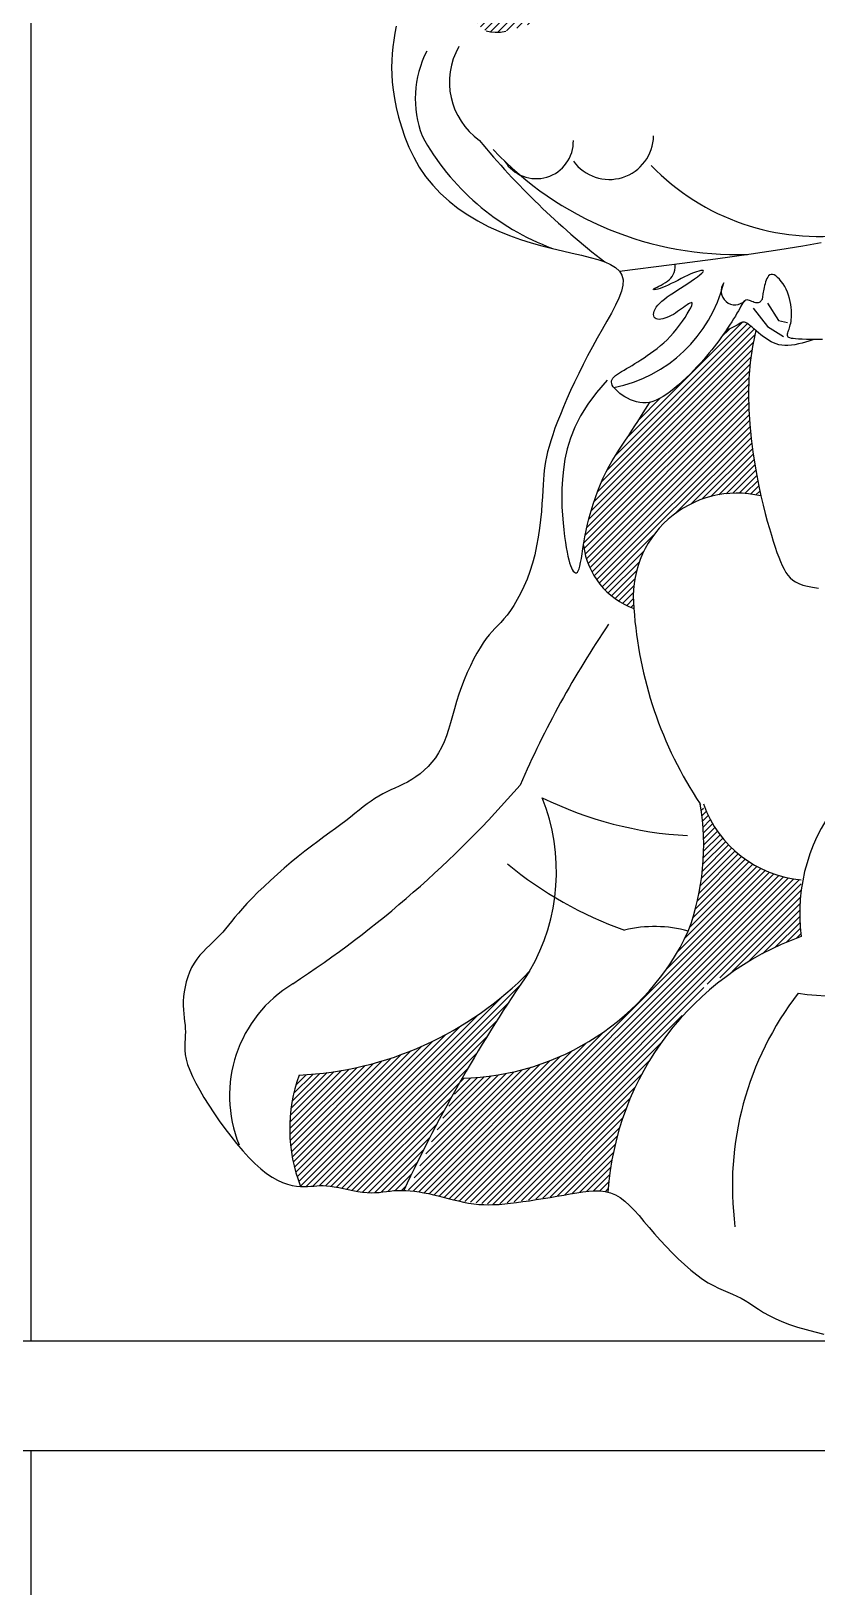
# Model space of a CAD drawing. Extents: x 737 to 6514, y 5490 to 9075.
# Drawn here: x 3343.2 to 3486.5, y 7567.1 to 7850.8 of the extents above; entities that cross this region are included whole.
import ezdxf

# ---------------------------------------------------------------- set-up
doc = ezdxf.new("R2010")
doc.units = 0
doc.header["$LTSCALE"] = 2.5
doc.header["$MEASUREMENT"] = 0
doc.layers.get('0').update_dxf_attribs({"linetype": 'CONTINUOUS'})
for name, color, linetype in [('3', 3, 'CONTINUOUS'), ('4', 4, 'CONTINUOUS'), ('7', 7, 'CONTINUOUS'), ('BH', 3, 'CONTINUOUS')]:
    doc.layers.add(name, color=color, linetype=linetype)
pattern_1 = [(45, (3704.861398874275, 6481.833989337767), (-0.7071067811865475, 0.7071067811865476), [])]

# ---------------------------------------------------------------- blocks, each defined once
blk = doc.blocks.new('玩具-05')
at = {"layer": 'BH'}
h = blk.add_hatch(dxfattribs=at)
h.set_pattern_fill('ANSI31', color=256, scale=9.702000000000002, style=0)
h.set_pattern_definition([(45, (-983.8018341657489, -0.9225582105304966), (-0.8575437488839853, 0.8575437488839857), [])])
h.paths.add_polyline_path([(-247.1299597366396, 315.8995484551833), (-247.2752471443537, 316.5400797062994), (-247.4752453399715, 317.1760563420407), (-247.7263069329629, 317.8029237470037), (-248.0247845327895, 318.416127305788), (-248.3670307489656, 319.0111124030459), (-248.7493981909365, 319.5833244233449), (-249.1682394681729, 320.1282087512809), (-249.6199071901856, 320.641210771535), (-250.1004500201007, 321.1188386107742), (-250.6047008359983, 321.5618513641334), (-251.1271885694923, 321.972070868891), (-251.6624421523502, 322.3513189622527), (-252.2049905162376, 322.7014174814854), (-252.7493625929264, 323.0241882638602), (-253.2900873140215, 323.3214531465578), (-253.8216936113067, 323.5950339668593), (-254.3416739139393, 323.8466766556198), (-254.8593746412507, 324.0778235182197), (-255.3871057099832, 324.2898409535987), (-255.9371770368843, 324.4840953607295), (-256.5218985388165, 324.6619531386082), (-257.1535801325463, 324.8247806862032), (-257.8445317347923, 324.9739444024781), (-258.6070632624487, 325.1108106864203), (-259.4556122664553, 325.228092156035), (-260.4131268350075, 325.2838863055254), (-261.5046826904945, 325.2276368481353), (-262.7553555553159, 325.0087874971023), (-264.1902211518845, 324.5767819656671), (-265.8343552025863, 323.8810639670764), (-267.7128334298377, 322.8710772145696), (-269.8507315560419, 321.4962654213841), (-270.4230679248867, 319.1059251357838), (-270.7528528588846, 316.8463024460088), (-270.8601470408939, 314.7388040597129), (-270.7650111537696, 312.8048366846056), (-270.48750588038, 311.065807028338), (-270.0476919035737, 309.5431217985897), (-269.4656299062235, 308.2581877030343), (-268.7613805711781, 307.2324114493454), (-267.9525729774159, 306.4786977902065), (-267.0471097883792, 305.9759436583024), (-266.050462063602, 305.6945440313293), (-264.9681008626594, 305.6048938869856), (-263.8054972450864, 305.6773882029627), (-262.5681222704407, 305.8824219569581), (-261.2614469982645, 306.190390126666), (-259.8909424881367, 306.5716876897743), (-258.4663350841292, 307.0008846901624), (-257.0143722687144, 307.4692514363524), (-255.5660568088178, 307.9722333030713), (-254.1523914714562, 308.5052756650161), (-252.8043790236025, 309.0638238969068), (-251.5530222322495, 309.6433233734415), (-250.4293238643659, 310.2392194693439), (-249.464286686939, 310.8469575593099), (-248.68101080207, 311.4625903020878), (-248.0709856522617, 312.0845994925471), (-247.6177980151424, 312.712074209599), (-247.3050346683394, 313.3441035321257), (-247.1162823894574, 313.9797765390417), (-247.0351279561355, 314.6181823092602), (-247.0451581459874, 315.2584099216715)])
h.paths.add_polyline_path([(-259.8181896216711, 317.0068196894294), (-259.9599116663176, 317.0404141658837), (-260.1896503942153, 317.089806403847), (-260.2891587172671, 317.1081124295674), (-259.9621845642041, 317.0308013305562), (-259.9599116663103, 317.0404141658846), (-258.5024768715148, 316.6949367983161), (-258.3414933000058, 316.6645230374293), (-258.1761899522207, 316.6358641188376), (-258.0175449994631, 316.6107433442157), (-257.8648501032094, 316.5887361457799), (-257.7173969250916, 316.5694179557763), (-257.5745007377454, 316.5525293161113), (-257.4355712576325, 316.5384712074606), (-257.3000418123738, 316.5278097201899), (-257.1673457294273, 316.5211109446509), (-257.0369163363866, 316.518940971207), (-256.9081869607371, 316.5218658902213), (-256.7805909300268, 316.5304517920531), (-256.6535615717839, 316.5452647670609), (-256.5267683277916, 316.5669416710298), (-256.4008250968809, 316.596402421419), (-256.2765818921271, 316.6346377011155), (-256.1548887265981, 316.682638193005), (-256.0365956133692, 316.7413945799676), (-255.9225525655156, 316.8118975448947), (-255.8136095961145, 316.8951377706708), (-255.7106167182446, 316.9921059401731), (-255.6149906174469, 317.1034389223869), (-255.5304146691433, 317.2283583306976), (-255.4611389212141, 317.3657319645727), (-255.4114134215542, 317.5144276234973), (-255.3854882180558, 317.6733131069154), (-255.3876133586, 317.8412562143599), (-255.4220388910708, 318.0171247452608), (-255.493014863363, 318.1997864991154), (-255.6033982502677, 318.3879677494951), (-255.750473734166, 318.5798286664367), (-255.930132924389, 318.7733878940667), (-256.1382674301913, 318.966664076509), (-256.3707688609202, 319.1576758579145), (-256.6235288258185, 319.3444418823969), (-256.8924389342264, 319.5249807940722), (-257.1733907954385, 319.6973112371402), (-257.4632440896567, 319.8596995251505), (-257.762730780868, 320.0114026496676), (-258.0735509039832, 320.1519252717389), (-258.397404493865, 320.2807720523851), (-258.735991585434, 320.3974476526519), (-259.0910122135883, 320.5014567335688), (-259.4641664131832, 320.5923039561567), (-259.8571542191403, 320.6694939814624), (-260.273210408317, 320.7314228595574), (-260.7217087253111, 320.772052196734), (-261.2135576566834, 320.7842349883163), (-261.7596656889991, 320.7608242296401), (-262.3709413088236, 320.6946729160331), (-263.0582930027094, 320.5786340428294), (-263.8326292572247, 320.4055606053571), (-264.7048585589246, 320.1683055989524), (-265.2032952759946, 319.5479544797745), (-265.5643135521259, 319.0368606047059), (-265.8000968978558, 318.6220036801265), (-265.9228288237255, 318.2903634123686), (-265.9446928402858, 318.0289195077858), (-265.8778724580825, 317.8246516727413), (-265.7345511876592, 317.6645396135673), (-265.5269125395698, 317.5355630366248), (-265.2668330669267, 317.4267301733776), (-264.9649614931577, 317.3351633557454), (-264.6316395842732, 317.2600134407653), (-264.2772091062261, 317.2004312854574), (-263.9120118250521, 317.1555677468687), (-263.546389506726, 317.124573682026), (-263.1906839172507, 317.1065999479588), (-262.855236822631, 317.1007974017107), (-262.7834849776127, 317.1019924271804), (-260.6637196867641, 317.2250114184094), (-259.2922291938412, 316.8752543253231), (-259.0834574085357, 316.8230315068554), (-259.0166836968292, 316.8072432587896), (-259.0832372646328, 316.8239105552166), (-259.0834574084984, 316.8230315068513)], flags=16)
h = blk.add_hatch(dxfattribs=at)
h.set_pattern_fill('ANSI31', color=256, scale=8, style=0)
h.set_pattern_definition(pattern_1)
h.paths.add_polyline_path([(-204.4542942033104, 199.9321281431862), (-204.9400023103917, 202.1691246943033), (-205.4112834303651, 204.586726353778), (-205.8609240657051, 207.1979943333608), (-206.2817107188894, 210.0159898448014), (-206.6622971709294, 213.0461175269456), (-206.9748063169754, 216.263155726916), (-207.1872283307121, 219.6342262189173), (-207.2675533858237, 223.1264507771652), (-207.183771655993, 226.7069511758609), (-206.9038733149073, 230.3428491892096), (-206.3958485362473, 234.0012665914219), (-205.624529759084, 237.6643214923351), (-206.0686117643618, 238.0437138274087), (-206.5486090506238, 238.4528151516242), (-206.9817186863474, 238.8132747084028), (-207.3589238095237, 239.1097793533909), (-207.6755281370342, 239.3304689050938), (-207.9441177012613, 239.4772950334859), (-208.1815991134681, 239.5556623714097), (-208.4048789849121, 239.5709755517009), (-208.6308639268582, 239.5286392072062), (-208.8764605505621, 239.4340579707618), (-209.1585754672815, 239.2926364752107), (-209.494115288282, 239.1097793533909), (-209.8929084217971, 238.8922303750696), (-210.336470464038, 238.6520898576396), (-210.799238808112, 238.4027972554563), (-211.2556508472098, 238.1577920229079), (-211.6801439745614, 237.9305136142757), (-212.0471555832401, 237.7344014839159), (-212.3311230664394, 237.5828950861724), (-212.5052938195904, 237.4900681029953), (-213.0471332029101, 236.7106437642688), (-213.5529036516673, 235.9967054700528), (-214.0573968131503, 235.298230461608), (-214.5663984889543, 234.6101143552332), (-215.0880238270911, 233.9247005742704), (-215.6303879755615, 233.2343325420347), (-216.2016060823753, 232.5313536818744), (-216.8097932955525, 231.8081074171123), (-217.4630647630966, 231.0569371710872), (-218.1695356330274, 230.2701863671077), (-218.9340900180741, 229.4440267168661), (-219.7486878899181, 228.5899430853656), (-220.6020581849589, 227.72324862593), (-221.4829298396271, 226.8592564918922), (-222.3800317903124, 226.0132798365967), (-223.2820929734226, 225.2006318133813), (-224.1778423253736, 224.4366255755908), (-225.0560087825615, 223.7365742765492), (-225.9077257766176, 223.1135391355065), (-226.7337447199661, 222.5715736353281), (-227.5372215202569, 222.1124793247882), (-228.3213120851397, 221.7380577526574), (-229.0891723222594, 221.4501104677101), (-229.7506755613631, 221.2751160424195), (-230.2094606848914, 220.5421625434633), (-230.7181536350181, 219.7315991377172), (-231.272458587463, 218.8524540496865), (-231.8680797180205, 217.9137555035813), (-232.5007212023411, 216.9245317237824), (-233.1660872162101, 215.8938109346282), (-233.8598819353265, 214.8306213605256), (-234.5778095353862, 213.7439912258001), (-235.3150503454799, 212.6404682116254), (-236.0646893080757, 211.5166778265493), (-236.8192875189598, 210.3667650359357), (-237.571406073961, 209.184874805148), (-238.3136060688739, 207.965152099543), (-239.0384485995064, 206.7017418845053), (-239.7384947616702, 205.3887891253785), (-240.4063056511704, 204.020438787541), (-241.0355319008022, 202.5940636103019), (-241.624182291348, 201.119947428775), (-242.1713551405774, 199.6116018520079), (-242.6761487662552, 198.0825384890654), (-243.1376614861547, 196.546268949005), (-243.5549916180444, 195.0163048408758), (-243.9272374796956, 193.5061577737442), (-244.2534973888723, 192.0293393566644), (-244.5343724710365, 190.5998866483533), (-244.7764750823771, 189.2339385062101), (-244.879877502467, 188.6051579878499, 0.2803148661159449), (-233.3862358315737, 174.2979720970798, -0.5187017880230248)])
h = blk.add_hatch(dxfattribs=at)
h.set_pattern_fill('ANSI31', color=256, scale=8, style=0)
h.set_pattern_definition(pattern_1)
h.paths.add_polyline_path([(-224.9022661800791, 78.2963931582176), (-216.9867300931419, 88.48289528327814), (-210.0936904754526, 91.97643104160761, -0.0626419560872378), (-195.2334761000966, 99.50789657438781, -0.06702087051414189), (-195.2334761000966, 110.2726343199079), (-195.2334761000966, 112.4523322359491, -0.2737629444317971), (-216.8090594271898, 127.8478546636316), (-218.2691045405545, 129.7115813182149, -0.131301962526385), (-220.9882185726983, 100.7129783523364, -0.2846025631798571), (-272.3670397228871, 67.22254591171304), (-272.5578963430089, 67.1635679492224), (-284.8496596673403, 41.58387788975142), (-284.3625337884696, 41.54822351768325), (-283.3581863541986, 41.43759864349477), (-282.326058300825, 41.28997035977136), (-281.2684646857642, 41.10765138704392), (-280.1877205664396, 40.89295444582604), (-279.0861410002781, 40.64819225663905), (-277.9662339639563, 40.37702662120637), (-276.831279111233, 40.08851566601606), (-275.6847490151404, 39.79306659878284), (-274.5301162486594, 39.50108662717321), (-273.3708533848248, 39.2229829588955), (-265.2699033502377, 38.39098547660478), (-250.9258304742252, 40.31516209893653), (-249.379760467461, 40.58266573792298), (-247.873046445623, 40.84554398537057), (-246.4188070572154, 41.09608781001089), (-245.0178139720329, 41.31425370081797), (-243.6677521151596, 41.47691452683284), (-242.3663064116799, 41.56094315710288), (-241.1111617866845, 41.54321246066911), (-239.9000031652613, 41.4005953065739), (-239.3152593188806, 41.25527993521473, -0.1523188817521747)])
h = blk.add_hatch(dxfattribs=at)
h.set_pattern_fill('ANSI31', color=256, scale=8, style=0)
h.set_pattern_definition(pattern_1)
h.paths.add_polyline_path([(-309.6867576848808, 67.93129448498894, 0.180375330988306), (-309.3726338472406, 42.5450029551771), (-308.5212729471987, 42.52303220098338), (-307.7399424037385, 42.53941390038608), (-307.0118580847893, 42.5800790563494), (-306.3161845172772, 42.63230775551574), (-305.181502341733, 42.7170190642596), (-303.8048053476159, 42.73719004490795), (-302.594736393723, 42.62170743165098), (-301.6627346357964, 42.48121008571525), (-300.6578087308544, 42.29330214730635), (-299.5996366188792, 42.07532896093107), (-298.5078962398757, 41.84463587109849), (-297.4022655338258, 41.61856822230402), (-296.3024224407245, 41.41447135906265), (-295.2280449005648, 41.24969062587252), (-294.1988108533351, 41.14157136724316), (-293.2289964514966, 41.1020625971164), (-292.3112706973625, 41.12152800722015), (-291.4329008057248, 41.18493495871462), (-290.581153991363, 41.2772508127664), (-289.7432974689991, 41.38344293054479), (-288.9065984536246, 41.48847867320228), (-288.0583241598088, 41.57732540191409), (-287.1857418024174, 41.63495047784454), (-286.2786265699988, 41.6492121553797), (-285.8077060581045, 41.63437220859851, -0.04208444484303618), (-257.1417272798799, 91.59740837013169, -0.1915029839043329)])
at = {"layer": '3'}
for centre, radius, start, end in [((-313.1764382569954, 145.8442954980819), 77.99111229724409, 272.5645325496193, 315.9287659100688), ((-275.4890902698098, 55.65935894771837), 36.33291701009914, 160.2593232569039, 201.1585326476271)]:
    blk.add_arc(centre, radius, start, end, dxfattribs=at)
at = {"layer": '4'}
blk.add_lwpolyline([(-236.6988327371419, 251.1939443837502), (-224.7142224387835, 252.6750186330071), (-214.7957811723163, 253.9734450933472), (-206.6885516498423, 255.1060425489463), (-200.1375765834637, 256.0896297839797), (-194.8878986852869, 256.9410255826165), (-190.6845606674133, 257.6770487290319)], dxfattribs=at)
for centre, radius, start, end in [((-227.3757615882168, 190.8967583660458), 17.65348425192104, 187.4586182813391, 250.0945144376828), ((-142.2969078835076, 180.3260980460291), 91.28857523527802, 183.7862095553608, 213.6725133335882), ((-193.0157756142307, 138.3762420522544), 26.01859518899584, 199.4520590045657, 265.1104493694869), ((-172.7239373212815, 36.6687264473926), 66.74908717191971, 109.7079669643773, 176.0599102676179)]:
    blk.add_arc(centre, radius, start, end, dxfattribs=at)
at = {"layer": '7'}
for points in [[(-287.5966520903266, 307.0252278760629), (-287.8310381326519, 305.4158106145078), (-288.0776956889258, 303.8296856612556), (-288.2922427482863, 302.2762516696814), (-288.4589308586519, 300.7387545198485), (-288.5691699576364, 299.1939018985045), (-288.6143699828544, 297.6184014923899), (-288.585940871917, 295.9889609882471), (-288.4752925624362, 294.2822880728206), (-288.2738349920273, 292.4750904328539), (-287.9729780983043, 290.5440757550882), (-287.5639272923345, 288.4755546977401), (-287.0370698790111, 286.2942498049154), (-286.3825886366803, 284.034486592187), (-285.5906663436926, 281.7305905751332), (-284.6514857783959, 279.4168872693276), (-283.5552297191371, 277.1277021903479), (-282.2920809442649, 274.8973608537722), (-280.8522222321262, 272.7601887751734), (-279.230497445662, 270.744879297469), (-277.4403947861738, 268.8575970729303), (-275.5000635395536, 267.0988745811715), (-273.4276529916942, 265.4692443018), (-271.2413124284903, 263.96923871443), (-268.959191135833, 262.5993902986738), (-266.5994383996149, 261.3602315341413), (-264.1802035057326, 260.2522949004458), (-261.7205476562067, 259.2734272996531), (-259.2431797175905, 258.4107333236584), (-256.7717204725723, 257.6486319868097), (-254.3297907038323, 256.9715423034547), (-251.941011194057, 256.3638832879435), (-249.629002725932, 255.8100739546251), (-247.4173860821393, 255.2945333178468), (-245.3297820453672, 254.8016803919563), (-243.3896616128095, 254.314755833966), (-241.6198966397133, 253.812286871535), (-240.0432091958401, 253.2716223749799), (-238.6823213509479, 252.6701112146161), (-237.5599551747955, 251.9851022607668), (-236.6988327371419, 251.1939443837502), (-236.1216761077467, 250.273986453883), (-235.8512073563688, 249.2025773414869), (-235.8990115992847, 247.9637721944739), (-236.2321261388479, 246.5684512711625), (-236.8064513239297, 245.0342011074608), (-237.5778875033957, 243.3786082392805), (-238.5023350261199, 241.619259202535), (-239.535694240969, 239.7737405331318), (-240.6338654968149, 237.8596387669836), (-241.7527491425262, 235.8945404400038), (-242.8546510249189, 233.8956359071976), (-243.9274989825726, 231.8785307999519), (-244.9656263520164, 229.8584345687523), (-245.9633664697749, 227.8505566640845), (-246.9150526723752, 225.8701065364271), (-247.8150182963436, 223.9322936362653), (-248.6575966782066, 222.0523274140846), (-249.4371211544903, 220.2454173203703), (-250.1490740321779, 218.5240335790847), (-250.7935335000775, 216.8896895081293), (-251.3717267174534, 215.3411591988856), (-251.8848808435732, 213.8772167427335), (-252.3342230377002, 212.4966362310565), (-252.7209804590984, 211.1981917552359), (-253.0463802670338, 209.980657406652), (-253.3116496207722, 208.8428072766867), (-253.5195713755465, 207.7781365046976), (-253.6791511704605, 206.7590244219341), (-253.8009503405865, 205.7525714076226), (-253.8955302209934, 204.725877840988), (-253.9734521467562, 203.6460441012518), (-254.0452774529431, 202.4801705676473), (-254.1215674746281, 201.1953576193932), (-254.2128835468829, 199.7587056357165), (-254.3292756942456, 198.1484916499023), (-254.478748699139, 196.3876993114602), (-254.6687960334484, 194.5104889239658), (-254.9069111690633, 192.5510207909908), (-255.2005875778714, 190.5434552161059), (-255.5573187317605, 188.5219525028836), (-255.9845981026165, 186.5206729548941), (-256.4899191623326, 184.5737768757112), (-257.0769728054038, 182.7109701388631), (-257.7342396167714, 180.9441408977102), (-258.4463976039915, 179.2807228755664), (-259.1981247746116, 177.7281497957542), (-259.9740991361859, 176.2938553815875), (-260.7589986962676, 174.9852733563828), (-261.5375014624078, 173.8098374434571), (-262.2942854421581, 172.7749813661292), (-263.0179327535425, 171.8803472096115), (-263.7126419564611, 171.0944105067101), (-264.3865157212831, 170.3778551521209), (-265.0476567183787, 169.6913650405477), (-265.7041676181225, 168.99562406669), (-266.3641510908801, 168.2513161252477), (-267.0357098070253, 167.4191251109237), (-267.7269464369256, 166.4597349184151), (-268.4426839957487, 165.3440439217579), (-269.1746268778206, 164.083808412312), (-269.9111998222688, 162.7009991607797), (-270.640827568217, 161.2175869378502), (-271.3519348547879, 159.6555425142251), (-272.0329464211045, 158.0368366605974), (-272.6722870062931, 156.383440147667), (-273.2583813494766, 154.7173237461254), (-273.7846701373255, 153.0585309645219), (-274.2646578466874, 151.4193962627971), (-274.716864901965, 149.8103268387415), (-275.1598117275553, 148.2417298901498), (-275.6120187478537, 146.7240126148106), (-276.0920063872572, 145.2675822105157), (-276.6182950701677, 143.8828458750606), (-277.2094052209786, 142.5802108062301), (-277.8790342387265, 141.3679642170841), (-278.6215874209802, 140.2459133817379), (-279.4266470399489, 139.2117455895707), (-280.283795367839, 138.2631481299643), (-281.1826146768581, 137.3978082922913), (-282.1126872392142, 136.6134133659391), (-283.0635953271139, 135.9076506402846), (-284.0249212127665, 135.278207404707), (-284.9875976119802, 134.7204582371401), (-285.947959014984, 134.2205268697369), (-286.9036903556153, 133.7622243232065), (-287.8524765677021, 133.3293616182514), (-288.7920025850808, 132.9057497755807), (-289.7199533415833, 132.4751998159015), (-290.6340137710422, 132.0215227599213), (-291.5318688072921, 131.528529628345), (-292.4135184401275, 130.9833077819276), (-293.2882228832104, 130.3860499416019), (-294.1675574061555, 129.7402251683452), (-295.0630972785884, 129.0493025231431), (-295.9864177701265, 128.3167510669687), (-296.9490941503946, 127.546039860807), (-297.962701689009, 126.740637965635), (-299.0388156555946, 125.9040144424339), (-300.1863104238164, 125.0380965450997), (-301.4032567835311, 124.1386442992175), (-302.6850246286358, 123.1998759232811), (-304.0269838530339, 122.2160096357868), (-305.4245043506253, 121.1812636552386), (-306.8729560153097, 120.0898562001312), (-308.3677087409897, 118.9360054889644), (-309.9041324215632, 117.7139297402368), (-311.4745102135312, 116.4222798727519), (-313.0587783237988, 115.0774376065413), (-314.6337862218661, 113.7002173619403), (-316.1763833772402, 112.3114335592873), (-317.6634192594192, 110.9319006189194), (-319.0717433379086, 109.5824329611728), (-320.3782050822119, 108.2838450063834), (-321.55965396183, 107.0569511748895), (-322.6008492104893, 105.9175550065906), (-323.5181891188022, 104.8614165196384), (-324.3359817416058, 103.8792848517501), (-325.0785351337345, 102.9619091406391), (-325.7701573500271, 102.1000385240229), (-326.4351564453154, 101.2844221396183), (-327.0978404744365, 100.5058091251369), (-327.7825174922264, 99.75494861829725), (-328.5069362387339, 99.02220430916941), (-329.2626081948511, 98.29639809724836), (-330.0344855266912, 97.56596643437956), (-330.8075204003599, 96.81934577241691), (-331.5666649819641, 96.04497256320747), (-332.2968714376129, 95.23128325859716), (-332.9830919334127, 94.36671431044078), (-333.6102786354713, 93.43970217058222), (-334.1660846000232, 92.44330871129137), (-334.6489664437922, 91.38909748648939), (-335.0600816736269, 90.29325747052212), (-335.4005877963737, 89.17197763773288), (-335.6716423188864, 88.04144696245999), (-335.8744027480134, 86.91785441904949), (-336.0100265906021, 85.8173889818413), (-336.0796713535001, 84.7562396251792), (-336.0868096024387, 83.74693353159023), (-336.0441741386639, 82.78735071633787), (-335.9668128223038, 81.87170940287251), (-335.8697735134801, 80.99422781464318), (-335.7681040723255, 80.14912417509845), (-335.6768523589617, 79.33061670768438), (-335.6110662335177, 78.5329236358557), (-335.5857935561198, 77.75026318305981), (-335.6091370233707, 76.97492631307023), (-335.6614186777933, 76.1914949509569), (-335.7160153983805, 75.38262376211856), (-335.7463040641351, 74.53096741195259), (-335.72566155405, 73.619180565855), (-335.6274647471237, 72.62991788922159), (-335.4250905223535, 71.54583404745063), (-335.0919157587377, 70.34958370593745), (-334.6078766544324, 69.02941058157148), (-333.9791466842371, 67.59591459720173), (-333.2184586421126, 66.06528472717105), (-332.3385453220171, 64.45370994582481), (-331.3521395179132, 62.77737922750089), (-330.2719740237571, 61.05248154654396), (-329.1107816335079, 59.29520587729712), (-327.8812951411292, 57.52174119410188), (-326.596247342035, 55.74981828250611), (-325.2683710374722, 54.00333517288163), (-323.9103990301464, 52.30773170680482), (-322.5350641227624, 50.68844772585726), (-321.1550991180238, 49.1709230716101), (-319.7832368186346, 47.78059758564768), (-318.4322100272993, 46.54291110954227), (-317.1147515467219, 45.48330348487434), (-315.8420508079935, 44.61950551039331), (-314.619123755745, 43.93841181353991), (-313.4494429629904, 43.41920797892749), (-312.336481002747, 43.04107959117027), (-311.2837104480295, 42.78321223488524), (-310.2946038718555, 42.62479149468277), (-309.3726338472406, 42.5450029551771), (-308.5212729472014, 42.52303220098338), (-307.7399424037358, 42.53941390038608), (-307.0118580847866, 42.58007905635031), (-306.3161845172781, 42.63230775551642), (-305.6320862281364, 42.68338008451838), (-304.9387277442829, 42.72057612999629), (-304.2152735926466, 42.73117597858732), (-303.4408883001524, 42.70245971692702), (-302.594736393723, 42.62170743165188), (-301.6627346357945, 42.48121008571616), (-300.6578087308499, 42.29330214730658), (-299.5996366188792, 42.07532896093244), (-298.5078962398748, 41.84463587109713), (-297.4022655338249, 41.61856822230538), (-296.3024224407245, 41.41447135906265), (-295.2280449005648, 41.24969062587411), (-294.1988108533351, 41.14157136724316), (-293.2289964514976, 41.10206259711708), (-292.3112706973634, 41.12152800721879), (-291.4329008057248, 41.18493495871508), (-290.5811539913648, 41.27725081276662), (-289.7432974690682, 41.38344293054115), (-288.9065984536228, 41.48847867320296), (-288.0583241598088, 41.57732540191432), (-287.1857418024147, 41.63495047784386), (-286.2786265699997, 41.6492121553797), (-285.3367855462111, 41.61953226182004), (-284.3625337884705, 41.54822351768235), (-283.3581863542013, 41.43759864349568), (-282.3260583008232, 41.28997035977295), (-281.2684646857633, 41.10765138704369), (-280.1877205664396, 40.89295444582467), (-279.0861410002753, 40.6481922566395), (-277.966233963959, 40.37702662120728), (-276.8312791112403, 40.08851566602107), (-275.6847490151331, 39.79306659878057), (-274.5301162486576, 39.50108662717389), (-273.3708533848248, 39.22298295889414), (-272.2104329966551, 38.96916280163714), (-271.0523276571639, 38.75003336309464), (-269.9000099393643, 38.57600185095794), (-268.7546373632258, 38.45516275817636), (-267.6081072365123, 38.3863597187119), (-266.4500018139424, 38.36612365178144), (-265.2699033502377, 38.39098547660387), (-264.0573941001121, 38.45747611239631), (-262.8020563182854, 38.56212647837447), (-261.4934722594717, 38.70146749375408), (-260.1212241783924, 38.87203007775679), (-258.6793315195118, 39.07015242783609), (-257.1795624862925, 39.29140185441656), (-255.6381224719453, 39.53115294615645), (-254.0712168696782, 39.78478029171447), (-252.4950510727012, 40.04765847975568), (-250.9258304742252, 40.31516209893744), (-249.3797604674601, 40.58266573792434), (-247.8730464456148, 40.84554398537375), (-246.4188070572145, 41.09608781001225), (-245.0178139720329, 41.31425370081706), (-243.6677521151587, 41.47691452683421), (-242.366306411679, 41.56094315710425), (-241.1111617866845, 41.54321246066979), (-239.9000031652622, 41.40059530657459), (-238.7305154724982, 41.10996456385988), (-237.6003836334849, 40.64819310157031), (-236.5053633675334, 39.99947737980483), (-235.4334935708666, 39.17730822289514), (-234.3708839339288, 38.20250004622426), (-233.3036441471686, 37.09586726517659), (-232.2178839010294, 35.87822429514199), (-231.0997128859617, 34.57038555150439), (-229.9352407924107, 33.19316544965113), (-228.7105773108215, 31.76737840496867), (-227.4170409999115, 30.31441700884534), (-226.0667858914658, 28.85798655669282), (-224.6771748855517, 27.42237051992856), (-223.2655708822222, 26.03185236996433), (-221.849336781539, 24.7107155782171), (-220.4458354835597, 23.48324361610003), (-219.0724298883433, 22.37371995502826), (-217.7464828959501, 21.40642806642131), (-216.4814989846882, 20.59659330096542), (-215.2755489458723, 19.92320852647026), (-214.1228451490579, 19.35620849001862), (-213.0175999638122, 18.8655279386935), (-211.9540257596964, 18.42110161957817), (-210.9263349062712, 17.9928642797538), (-209.9287397730986, 17.55075066630889), (-208.9554527297423, 17.06469552632257), (-207.9974064847247, 16.51195719463658), (-207.0324151024197, 15.89908835711685), (-206.0350129861636, 15.23996528738644), (-204.9797345392926, 14.5484642590709), (-203.8411141651413, 13.83846154579305), (-202.5936862670478, 13.12383342117619), (-201.2119852483465, 12.41845615884381), (-199.6705455123756, 11.73620603241807), (-197.9554767335449, 11.08864660325344), (-196.0991896705891, 10.47809058361895), (-194.1456703533095, 9.904537973519382), (-192.1389048115143, 9.367988772948593), (-190.122879075011, 8.868442981909084)], [(-267.0471097883756, 305.9759436583008), (-266.0504620636048, 305.6945440313291), (-264.9681008626594, 305.6048938869856), (-263.8054972450864, 305.6773882029629), (-262.5681222704388, 305.8824219569585)], [(-190.4216627446549, 235.6171798062555), (-191.7436839112725, 235.6068959632844), (-192.9692247379899, 235.6105741019637), (-194.0775464779517, 235.6259622874472), (-195.0479103843099, 235.6508085848952), (-195.8653635197315, 235.68361170516), (-196.5380961849805, 235.725872941882), (-197.0800844903388, 235.7798442343933), (-197.50530454609, 235.8477775220322), (-197.8277324625196, 235.9319247441351), (-198.0613443499105, 236.034537840035), (-198.2201163185464, 236.1578687490705), (-198.318024478709, 236.3041694105755), (-198.3677675568661, 236.4750912461284), (-198.3769347441894, 236.6698836062919), (-198.3518378480403, 236.887195323869), (-198.2987886757737, 237.1256752316635), (-198.2240990347445, 237.383972162485), (-198.1340807323113, 237.6607349491292), (-198.0350455758307, 237.9546124244087), (-197.9333053726577, 238.2642534211227), (-197.8345708046954, 238.5892826123077), (-197.7421480520243, 238.9332280319111), (-197.658742169273, 239.3005935541137), (-197.5870582110701, 239.6958830530907), (-197.52980123204, 240.1236004030229), (-197.4896762868129, 240.5882494780903), (-197.4693884300123, 241.0943341524667), (-197.4716427162693, 241.6463583003338), (-197.499219339732, 242.2464237308391), (-197.5551990526546, 242.8870239930081), (-197.6427377468081, 243.5582505708385), (-197.7649913139721, 244.2501949483224), (-197.925115645914, 244.9529486094593), (-198.1262666344146, 245.6566030382426), (-198.3716001712473, 246.3512497186698), (-198.664272148184, 247.0269801347356), (-199.0049588262391, 247.6735855138054), (-199.3844179433709, 248.2796560567178), (-199.7909276067767, 248.8334817076816), (-200.2127659236494, 249.3233524109055), (-200.6382110011891, 249.7375581105982), (-201.0555409465878, 250.0643887509657), (-201.4530338670456, 250.2921342762208), (-201.8189678697563, 250.4090846305685), (-202.1441758308792, 250.4081086914994), (-202.429709702441, 250.3003910696309), (-202.6791762054218, 250.1016953088686), (-202.8961820608147, 249.8277849531048), (-203.0843339896001, 249.4944235462426), (-203.2472387127655, 249.1173746321831), (-203.3885029512985, 248.712401754826), (-203.5117334261868, 248.2952684580705), (-203.6200860212666, 247.8799367370448), (-203.7149132717886, 247.4731623917833), (-203.797116875854, 247.0798996735496), (-203.8675985315676, 246.7051028336086), (-203.927259937027, 246.3537261232195), (-203.977002790336, 246.030723793649), (-204.0177287895986, 245.7410500961566), (-204.0503396329141, 245.4896592820107), (-204.0761878581779, 245.2795539265032), (-204.0984293624551, 245.105929901074), (-204.1206708826048, 244.9620314011954), (-204.1465191554817, 244.8411026223353), (-204.1795809179475, 244.7363877599673), (-204.2234629068589, 244.6411310095639), (-204.2817718590723, 244.5485765665944), (-204.3581145114449, 244.4519686265303), (-204.4554213385027, 244.3469534483761), (-204.5739177654305, 244.2387855452703), (-204.7131529550825, 244.1351214938798), (-204.8726760703112, 244.0436178708696), (-205.052036273968, 243.9719312529137), (-205.2507827289055, 243.9277182166777), (-205.4684645979778, 243.9186353388316), (-205.7046310440364, 243.9523391960422), (-205.9581549649538, 244.0323578200164), (-206.2252041986876, 244.1457050625911), (-206.5012703182119, 244.2752662306441), (-206.7818448965027, 244.4039266310465), (-207.0624195065375, 244.5145715706808), (-207.3384857212905, 244.5900863564159), (-207.6055351137384, 244.6133562951313), (-207.8590592568562, 244.5672666937003), (-208.0965785132703, 244.4384560799924), (-208.3237284041943, 244.2285758658552), (-208.5481732404896, 243.9430306841277), (-208.7775773330204, 243.5872251676506), (-209.0196049926508, 243.166563949261), (-209.2819205302421, 242.6864516618066), (-209.5721882566595, 242.1522929381215), (-209.8980724827643, 241.5694924110489), (-210.2649833125197, 240.9438300381494), (-210.6693140222951, 240.2825870758606), (-211.1052036815609, 239.5934201053497), (-211.5667913597845, 238.8839857077728), (-212.048216126439, 238.1619404642945), (-212.5436170509911, 237.4349409560746), (-213.0471332029101, 236.7106437642747), (-213.5529036516664, 235.996705470056), (-214.0573968131521, 235.2982304616089), (-214.5663984889561, 234.6101143552369), (-215.0880238270893, 233.9247005742698), (-215.6303879755596, 233.2343325420393), (-216.2016060823753, 232.5313536818771), (-216.8097932955525, 231.8081074171155), (-217.4630647630975, 231.0569371710844), (-218.169535633022, 230.2701863671159), (-218.9340900180705, 229.4440267168757), (-219.7486878899153, 228.5899430853656), (-220.6020581849652, 227.7232486259243), (-221.482929839628, 226.8592564918886), (-222.3800317903133, 226.0132798365958), (-223.2820929734253, 225.200631813384), (-224.1778423253736, 224.4366255755872), (-225.0560087825661, 223.7365742765483), (-225.9077257766157, 223.1135391355049), (-226.7337447199643, 222.5715736353281), (-227.5372215202569, 222.1124793247873), (-228.3213120851406, 221.7380577526571), (-229.0891723222603, 221.4501104677124), (-229.8439581392604, 221.2504390187212), (-230.5888254437905, 221.1408449544592), (-231.3269301434948, 221.1231298236992), (-232.0598501935219, 221.1967681752781), (-232.7828517390117, 221.351926558285), (-233.4896229726091, 221.5764445218708), (-234.1738520869576, 221.858161615191), (-234.8292272747003, 222.1849173873961), (-235.4494367284806, 222.5445513876409), (-236.0281686409453, 222.9249031650775), (-236.5591112047341, 223.3138122688608), (-237.0362531772016, 223.7009197969128), (-237.4547855745495, 224.0830730422554), (-237.81019997769, 224.4589208466737), (-238.0979879675324, 224.8271120519603), (-238.3136411249925, 225.1862954999051), (-238.4526510309779, 225.5351200322971), (-238.5105092664026, 225.872234490927), (-238.4827074121768, 226.1962877175843), (-238.366690696691, 226.5068293284451), (-238.1677189382472, 226.8070120372308), (-237.8930056026265, 227.1008893320527), (-237.5497641556058, 227.3925147010166), (-237.145208062967, 227.6859416322295), (-236.6865507904886, 227.9852236138045), (-236.1810058039537, 228.2944141338455), (-235.6357865691389, 228.6175666804622), (-235.0573551539319, 228.9582092876067), (-234.4491680346628, 229.3177681725901), (-233.8139302897607, 229.697144098566), (-233.1543469976659, 230.0972378286897), (-232.4731232368085, 230.5189501261186), (-231.7729640856251, 230.9631817540044), (-231.0565746225484, 231.4308334755042), (-230.3266599260151, 231.922806053768), (-229.5860002100144, 232.4405257068618), (-228.8376762307662, 232.9875204724783), (-228.0848438800422, 233.5678438432201), (-227.3306590496195, 234.1855493116861), (-226.5782776312744, 234.8446903704776), (-225.8308555167769, 235.5493205121973), (-225.091548597904, 236.3034932294438), (-224.3635127664329, 237.1112620148219), (-223.6516321456857, 237.9715009091437), (-222.9677037851816, 238.8623661460806), (-222.3252529659976, 239.756834507521), (-221.7378049692052, 240.6278827753499), (-221.2188850758739, 241.4484877314499), (-220.7820185670789, 242.1916261577105), (-220.4407307238898, 242.8302748360147), (-220.2085468273817, 243.3374105482501), (-220.0946340119708, 243.6933663955904), (-220.0907268254687, 243.9079007563632), (-220.1842016690371, 243.9981283281879), (-220.3624349438287, 243.9811638086801), (-220.6128030510072, 243.8741218954578), (-220.9226823917288, 243.6941172861393), (-221.2794493671527, 243.4582646783406), (-221.6704803784341, 243.1836787696805), (-222.0848049174365, 242.8858228414356), (-222.5180648388323, 242.573554509531), (-222.9675550879901, 242.2540799735484), (-223.4305706102841, 241.9346054330738), (-223.9044063510892, 241.6223370876912), (-224.386357255773, 241.3244811369827), (-224.8737182697132, 241.0482437805331), (-225.3637843382803, 240.80083121793), (-225.8528735798018, 240.5889241945929), (-226.3333968044226, 240.4171016393143), (-226.796787995243, 240.2894170267245), (-227.2344811353605, 240.2099238314499), (-227.6379102078754, 240.1826755281268), (-227.9985091958861, 240.2117255913799), (-228.3077120824928, 240.3011274958458), (-228.556952850794, 240.4549347161476), (-228.7387925939529, 240.6750989230138), (-228.8503008453808, 240.9551645715408), (-228.8896742485531, 241.2865743129187), (-228.8551094469431, 241.6607707983414), (-228.7448030840269, 242.069196679), (-228.5569518032771, 242.5032946060826), (-228.2897522481708, 242.9545072307817), (-227.9414010621822, 243.4142772042928), (-227.5115976925026, 243.8758487243279), (-227.0060528011954, 244.3396721747135), (-226.4319798540382, 244.8079994857994), (-225.7965923168149, 245.2830825879378), (-225.1071036553021, 245.7671734114738), (-224.3707273352811, 246.2625238867622), (-223.5946768225313, 246.7713859441494), (-222.786165582831, 247.2960115139904), (-221.9555629856404, 247.8360252723091), (-221.1258620151311, 248.3805428778512), (-220.3232115591491, 248.9160527350352), (-219.5737605055501, 249.4290432482849), (-218.9036577421784, 249.9060028220169), (-218.3390521568854, 250.3334198606572), (-217.9060926375187, 250.6977827686255), (-217.6309280719297, 250.9855799503398), (-217.5322684424527, 251.1864525149606), (-217.599068109359, 251.3026523905914), (-217.8128425274062, 251.339584210072), (-218.1551071513495, 251.3026526062422), (-218.6073774359447, 251.1972622119429), (-219.1511688359478, 251.0288176600145), (-219.7679968061184, 250.8027235832967), (-220.4393768012105, 250.5243846146318), (-221.148176800647, 250.2004064201217), (-221.8826748825313, 249.8421987989284), (-222.6325016496257, 249.4623725834747), (-223.3872877046988, 249.0735386061867), (-224.1366636505181, 248.6883076994868), (-224.8702600898487, 248.3192906958029), (-225.5777076254599, 247.9790984275562), (-226.2486368601167, 247.6803417271717), (-226.8724529793335, 247.4332293650375), (-227.4376594996229, 247.2383618634049), (-227.9325345202487, 247.0939376824833), (-228.3453561404667, 246.9981552824888), (-228.664402459538, 246.9492131236286), (-228.8779515767228, 246.9453096661193), (-228.9742815912841, 246.9846433701714), (-228.9416706024804, 247.0654126959992), (-228.7744455147058, 247.1856284395822), (-228.4911284528835, 247.3425507399756), (-228.116290347074, 247.533252071996), (-227.6745021273364, 247.7548049104632), (-227.1903347237294, 248.0042817302033), (-226.6883590663101, 248.2787550060298), (-226.1931460851365, 248.5752972127652), (-225.7292667102702, 248.8909808252326), (-225.3171591436885, 249.2246048079171), (-224.9607306750568, 249.5818740839902), (-224.6597558659641, 249.9702200662839), (-224.4140092779962, 250.3970741676378), (-224.2232654727404, 250.8698678008884), (-224.0872990117823, 251.3960323788699), (-224.0058844567111, 251.9829993144194), (-223.9787963691124, 252.638200020371)], [(-206.2047692000997, 242.7224819004559), (-202.9731278966437, 238.5717169782606), (-199.279821228065, 236.2657356991745)], [(-202.9731278966437, 243.8754725400004), (-200.4339805777709, 239.9553052856609), (-198.3564945609214, 239.4941099499506)], [(-192.1811162335125, 235.60820880143), (-192.8086364894334, 235.4097996212295), (-193.5102682330989, 235.1941592624812), (-194.268210614995, 234.9732717884231), (-195.0646627856086, 234.7591212623033), (-195.8818238954245, 234.5636917473653), (-196.7018930949289, 234.3989673068536), (-197.5070695346085, 234.2769320040127), (-198.2795523649493, 234.2095699020879), (-199.0057097942781, 234.2063798003351), (-199.6885862622767, 234.2669194420546), (-200.3353952664693, 234.3882613065616), (-200.9533503043785, 234.5674778731664), (-201.5496648735252, 234.801641621186), (-202.1315524714337, 235.0878250299284), (-202.7062265956274, 235.4231005787121), (-203.2809007436272, 235.8045407468453), (-203.860083353039, 236.2271537430315), (-204.4374626217968, 236.6776906935315), (-205.0040216879188, 237.1408384539914), (-205.5507436894186, 237.6012838800598), (-206.0686117643118, 238.0437138273876), (-206.5486090506183, 238.4528151516192), (-206.9817186863502, 238.8132747084042), (-207.3589238095255, 239.1097793533925), (-207.6755281370333, 239.3304689050935), (-207.9441177012613, 239.4772950334859), (-208.1815991134681, 239.5556623714097), (-208.404878984913, 239.5709755517025), (-208.6308639268573, 239.5286392072078), (-208.8764605505621, 239.4340579707634), (-209.1585754672833, 239.2926364752122), (-209.494115288283, 239.1097793533925), (-209.8929084218053, 238.8922303750624), (-210.3364704640289, 238.6520898576432), (-210.7992388081202, 238.4027972554788), (-211.2556508472435, 238.1577920229101), (-211.6801439745595, 237.9305136142757), (-212.0471555832401, 237.7344014839159), (-212.3311230664394, 237.5828950861724), (-212.5064838173303, 237.4894338753852)], [(-205.6276874936984, 237.6493251567088), (-206.3958485362473, 234.0012665914255), (-206.9038733149055, 230.3428491892118), (-207.183771655993, 226.7069511758614), (-207.2675533858219, 223.1264507771652), (-207.1872283307121, 219.6342262189196), (-206.9748063169745, 216.2631557269153), (-206.6622971709285, 213.0461175269461), (-206.2817107188876, 210.0159898448044), (-205.8609240657051, 207.1979943333579), (-205.4112834303651, 204.5867263537752), (-204.9400023103926, 202.1691246943024), (-204.4542942033104, 199.9321281431869), (-203.9613726066418, 197.8626754886668), (-203.4684510179086, 195.9477055189941), (-202.9827429346333, 194.1741570224062), (-202.5114618543394, 192.5289687871525), (-202.0599427599846, 191.0006559545945), (-201.6260065762553, 189.5840390785597), (-201.2055957132779, 188.2755150659971), (-200.794652581174, 187.0714808238531), (-200.3891195900678, 185.9683332590771), (-199.9849391500829, 184.9624692786106), (-199.5780536713428, 184.0502857894076), (-199.1644055639681, 183.2281796984098), (-198.737457602032, 182.4923227172853), (-198.280754015389, 181.8379857765729), (-197.7753593978405, 181.2602146115344), (-197.202338343187, 180.7540549574237), (-196.5427554452335, 180.3145525495042), (-195.7776752977779, 179.9367531230316), (-194.8881624946252, 179.6157024132685), (-193.855281629576, 179.3464461554693), (-192.668663313334, 179.1241051529855), (-191.3522022242032, 178.9441004815169)], [(-239.4445048387151, 226.3500198795314), (-241.8972398586184, 223.5390052170151), (-243.9180675307316, 220.8108617890625), (-245.5511704390992, 218.161986489145), (-246.8407311677638, 215.5887762107282), (-247.8309323007643, 213.0876278472838), (-248.5659564221423, 210.6549382922799), (-249.0899861159442, 208.2871044391845), (-249.4472039662096, 205.9805231814673), (-249.6770587100582, 203.7342937372566), (-249.8000636969355, 201.5583246232993), (-249.8319984293576, 199.4652266810094), (-249.7886424098451, 197.4676107517976), (-249.685775140917, 195.5780876770718), (-249.5391761250958, 193.809268298241), (-249.3646248648965, 192.1737634567173), (-249.1779008628455, 190.6841839939093), (-248.9918531423064, 189.3493124598965), (-248.8076088100352, 188.1626182394436), (-248.6233644936347, 187.1137424259809), (-248.4373168207094, 186.1923261129464), (-248.2476624188621, 185.3880103937663), (-248.0525979156973, 184.6904363618785), (-247.8503199388151, 184.0892451107125), (-247.6390251158209, 183.5740777337051), (-247.4178117591937, 183.1384786784656), (-247.1893849209155, 182.7916058093099), (-246.9573513378427, 182.5465203447318), (-246.7253177468347, 182.416283503228), (-246.4968908847477, 182.4139565032915), (-246.2756774884419, 182.5526005634172), (-246.0652842947748, 182.8452769020987), (-245.8693180406008, 183.3050467378307), (-245.6894318126579, 183.9400170348497), (-245.5194640971868, 184.7384777403597), (-245.3512997303033, 185.6837645473061), (-245.1768235481304, 186.7592131486351), (-244.9879203867813, 187.948159237289), (-244.7764750823762, 189.2339385062151), (-244.5343724710347, 190.5998866483592), (-244.2534973888723, 192.0293393566644), (-243.9272374796947, 193.5061577737447), (-243.5549916180444, 195.0163048408772), (-243.1376614861565, 196.5462689490043), (-242.676148766257, 198.0825384890654), (-242.1713551405765, 199.6116018520079), (-241.6241822913489, 201.1199474287728), (-241.0355319008031, 202.5940636103028), (-240.4063056511686, 204.0204387875406), (-239.7384947616702, 205.3887891253785), (-239.0384485995091, 206.7017418845019), (-238.3136060688748, 207.9651520995444), (-237.571406073961, 209.1848748051445), (-236.8192875189616, 210.3667650359341), (-236.0646893080711, 211.5166778265498), (-235.3150503454799, 212.6404682116256), (-234.5778095353817, 213.7439912257948), (-233.8598819353156, 214.8306213605319), (-233.1660872162147, 215.8938109346441), (-232.500721202352, 216.9245317237794), (-231.8680797180077, 217.9137555035827), (-231.2724585874603, 218.8524540497042), (-230.7181536349863, 219.731599137785), (-230.2094606848614, 220.5421625434756), (-229.7506755613631, 221.2751160424209)]]:
    blk.add_lwpolyline(points, dxfattribs=at)
for centre, radius, start, end in [((-259.0838910529983, 294.2599605876742), 16.34862083059166, 150.3510880251381, 234.4347180908622), ((-259.5190149288474, 290.4852090309469), 23.69690465409534, 152.8350218972571, 200.9705994223433), ((-232.6060556859611, 308.791596390422), 55.87938444234909, 208.644666581126, 249.7563961478203), ((-128.7525333489157, 396.5818729160187), 181.4481811443726, 219.5841538193731, 232.1681003650493), ((-255.6485567351574, 280.7211514735732), 8.467106506974847, 211.7425351062961, 1.624054253337046), ((-238.9962411684137, 282.1577606791884), 10.08758369768131, 215.732596768973, 359.1286259441116), ((-210.0552392689442, 331.0601276154448), 76.1117419592178, 223.2861819566818, 271.9140402259394), ((-191.2566729588361, 312.2844271472068), 53.2059806149305, 224.1515395568612, 277.832961668352), ((-244.2946784921342, 256.3915242894284), 32.3754654348441, 281.2941110994431, 345.8690878043104), ((-210.3450289313732, 246.6440564530567), 3.149635262745206, 144.1781215571147, 315.551195104987), ((-209.8894272642374, 176.9224122092098), 23.64292068997168, 76.7097478949888, 186.3731495017475), ((-53.64568472503197, 44.87972333043513), 224.145861913616, 145.8513167841476, 156.5644517618142), ((-448.8427553374677, 298.5644976668832), 250.995508292865, 303.2751543847696, 319.0392376125998), ((-296.4110080542605, 114.3372852114312), 45.37817108803097, 329.9259207522542, 21.74639447136666), ((-216.7935518999575, 207.0783253599388), 84.67017207068989, 243.7348638361952, 267.0516944309267), ((-155.2594178489471, 104.8902654471481), 40.33478929842909, 139.3798937935265, 187.6685578917075), ((-205.6305564938148, 184.7461682598719), 88.97956788511189, 230.5398387433355, 250.3542432998436), ((-187.7391512091799, 144.8348991738653), 58.84754370274377, 261.9762130052583, 325.7711835529865), ((-228.70712221746, 73.35477337483826), 28.42627047412371, 74.24400206817826, 103.9205890683478), ((-295.6928269664404, 63.18981054574988), 29.83599835736112, 121.1613864711873, 201.9339114225541), ((24.80189330730445, -103.370957319464), 342.7898318350214, 145.3355434806962, 154.9748997003412), ((-139.1395087419105, 42.6372715092009), 71.81449321956863, 142.2902335641367, 187.4325327544737)]:
    blk.add_arc(centre, radius, start, end, dxfattribs=at)
at = {"layer": 'BH'}
for centre, radius, start, end in [((-273.890343079036, 120.3002387210568), 56.41183870461873, 339.6826912418354, 9.603719647983414), ((-273.7133604149285, 125.4442048116312), 58.23722301470085, 271.1681976985961, 334.8706302720055)]:
    blk.add_arc(centre, radius, start, end, dxfattribs=at)

msp = doc.modelspace()

# ---------------------------------------------------------------- linework, layer by layer
at = {"layer": '3'}
for p, q in [((3343.245463840515, 7611.960644320039), (3343.245463840515, 8011.960644320039)), ((3343.245463840515, 6286.960644320041), (3343.245463840515, 7591.960644320039))]:
    msp.add_line(p, q, dxfattribs=at)
at = {"layer": '7'}
for p, q in [((3338.245463840515, 7611.960644320039), (4343.245463840514, 7611.96064432004)), ((3338.245463840515, 7591.96064432004), (4343.245463840514, 7591.96064432004)), ((3343.245463840515, 7591.960644320039), (4343.245463840514, 7591.96064432004))]:
    msp.add_line(p, q, dxfattribs=at)

# ---------------------------------------------------------------- block references
at = {"xscale": 0.8, "yscale": 0.8, "zscale": 0.8}
msp.add_blockref('玩具-05', (3639.842558857853, 7606.105579484998), dxfattribs=at)

doc.saveas('drawing.dxf')
